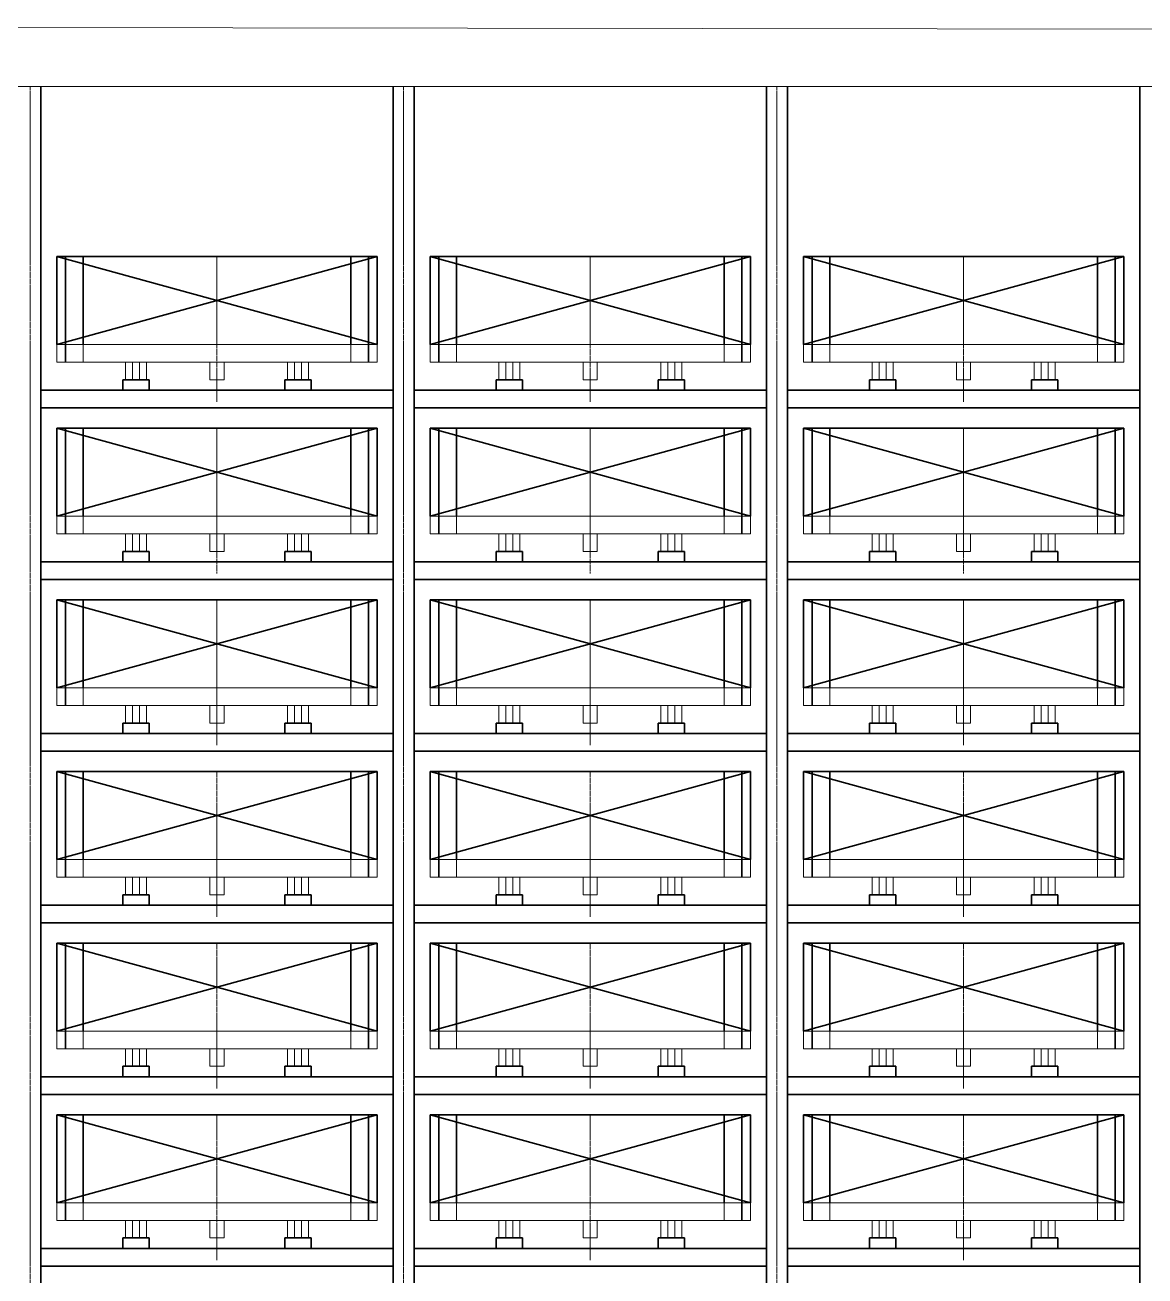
# Model space of a CAD drawing. Header units: millimetres. Extents: x -67280 to 67280, y -47520 to 47520.
# Drawn here: x -39128 to -32768, y 12094 to 19200 of the extents above; entities that cross this region are included whole.
import ezdxf

# ---------------------------------------------------------------- set-up
doc = ezdxf.new("R2010")
doc.units = ezdxf.units.MM
doc.linetypes.add('点画线', pattern=[18, 12, -2, 2, -2])
for name, color, linetype, lineweight in [('ACADCAXA细实线层', 3, 'Continuous', 18), ('EB0', 7, 'Continuous', 35), ('中心线层', 1, '点画线', 18), ('尺寸线层', 4, 'Continuous', 18), ('细实线层', 3, 'Continuous', 18)]:
    doc.layers.add(name, color=color, linetype=linetype, lineweight=lineweight)

msp = doc.modelspace()

# ---------------------------------------------------------------- linework, layer by layer
at = {"layer": 'ACADCAXA细实线层', "color": 2, "linetype": 'Continuous', "lineweight": 18}
for p, q in [((-38947.969, 17384.786), (-37127.969, 17384.786)), ((-36827.969, 17384.786), (-35007.969, 17384.786)), ((-34707.969, 17384.786), (-32887.969, 17384.786)), ((-38947.969, 17284.786), (-37127.969, 17284.786)), ((-38557.969, 17184.786), (-38557.969, 17284.786)), ((-38477.969, 17184.786), (-38477.969, 17284.786)), ((-38077.969, 17184.786), (-38077.969, 17284.786)), ((-37997.969, 17184.786), (-37997.969, 17284.786)), ((-37597.969, 17184.786), (-37597.969, 17284.786)), ((-37517.969, 17184.786), (-37517.969, 17284.786)), ((-36827.969, 17284.786), (-35007.969, 17284.786)), ((-36437.969, 17184.786), (-36437.969, 17284.786)), ((-36357.969, 17184.786), (-36357.969, 17284.786)), ((-35957.969, 17184.786), (-35957.969, 17284.786)), ((-35877.969, 17184.786), (-35877.969, 17284.786)), ((-35477.969, 17184.786), (-35477.969, 17284.786)), ((-35397.969, 17184.786), (-35397.969, 17284.786)), ((-34707.969, 17284.786), (-32887.969, 17284.786)), ((-34317.969, 17184.786), (-34317.969, 17284.786)), ((-34237.969, 17184.786), (-34237.969, 17284.786)), ((-33837.969, 17184.786), (-33837.969, 17284.786)), ((-33757.969, 17184.786), (-33757.969, 17284.786)), ((-33357.969, 17184.786), (-33357.969, 17284.786)), ((-33277.969, 17184.786), (-33277.969, 17284.786)), ((-38557.969, 17184.786), (-38477.969, 17184.786)), ((-38077.969, 17184.786), (-37997.969, 17184.786)), ((-37597.969, 17184.786), (-37517.969, 17184.786)), ((-36437.969, 17184.786), (-36357.969, 17184.786)), ((-35957.969, 17184.786), (-35877.969, 17184.786)), ((-35477.969, 17184.786), (-35397.969, 17184.786)), ((-34317.969, 17184.786), (-34237.969, 17184.786)), ((-33837.969, 17184.786), (-33757.969, 17184.786)), ((-33357.969, 17184.786), (-33277.969, 17184.786)), ((-38947.969, 16409.786), (-37127.969, 16409.786)), ((-36827.969, 16409.786), (-35007.969, 16409.786)), ((-34707.969, 16409.786), (-32887.969, 16409.786)), ((-38947.969, 16309.786), (-37127.969, 16309.786)), ((-38557.969, 16209.786), (-38557.969, 16309.786)), ((-38477.969, 16209.786), (-38477.969, 16309.786)), ((-38077.969, 16209.786), (-38077.969, 16309.786)), ((-37997.969, 16209.786), (-37997.969, 16309.786)), ((-37597.969, 16209.786), (-37597.969, 16309.786)), ((-37517.969, 16209.786), (-37517.969, 16309.786)), ((-36827.969, 16309.786), (-35007.969, 16309.786)), ((-36437.969, 16209.786), (-36437.969, 16309.786)), ((-36357.969, 16209.786), (-36357.969, 16309.786)), ((-35957.969, 16209.786), (-35957.969, 16309.786)), ((-35877.969, 16209.786), (-35877.969, 16309.786)), ((-35477.969, 16209.786), (-35477.969, 16309.786)), ((-35397.969, 16209.786), (-35397.969, 16309.786)), ((-34707.969, 16309.786), (-32887.969, 16309.786)), ((-34317.969, 16209.786), (-34317.969, 16309.786)), ((-34237.969, 16209.786), (-34237.969, 16309.786)), ((-33837.969, 16209.786), (-33837.969, 16309.786)), ((-33757.969, 16209.786), (-33757.969, 16309.786)), ((-33357.969, 16209.786), (-33357.969, 16309.786)), ((-33277.969, 16209.786), (-33277.969, 16309.786)), ((-38557.969, 16209.786), (-38477.969, 16209.786)), ((-38077.969, 16209.786), (-37997.969, 16209.786)), ((-37597.969, 16209.786), (-37517.969, 16209.786)), ((-36437.969, 16209.786), (-36357.969, 16209.786)), ((-35957.969, 16209.786), (-35877.969, 16209.786)), ((-35477.969, 16209.786), (-35397.969, 16209.786)), ((-34317.969, 16209.786), (-34237.969, 16209.786)), ((-33837.969, 16209.786), (-33757.969, 16209.786)), ((-33357.969, 16209.786), (-33277.969, 16209.786)), ((-38947.969, 15434.786), (-37127.969, 15434.786)), ((-36827.969, 15434.786), (-35007.969, 15434.786)), ((-34707.969, 15434.786), (-32887.969, 15434.786)), ((-38947.969, 15334.786), (-37127.969, 15334.786)), ((-38557.969, 15234.786), (-38557.969, 15334.786)), ((-38477.969, 15234.786), (-38477.969, 15334.786)), ((-38077.969, 15234.786), (-38077.969, 15334.786)), ((-37997.969, 15234.786), (-37997.969, 15334.786)), ((-37597.969, 15234.786), (-37597.969, 15334.786)), ((-37517.969, 15234.786), (-37517.969, 15334.786)), ((-36827.969, 15334.786), (-35007.969, 15334.786)), ((-36437.969, 15234.786), (-36437.969, 15334.786)), ((-36357.969, 15234.786), (-36357.969, 15334.786)), ((-35957.969, 15234.786), (-35957.969, 15334.786)), ((-35877.969, 15234.786), (-35877.969, 15334.786)), ((-35477.969, 15234.786), (-35477.969, 15334.786)), ((-35397.969, 15234.786), (-35397.969, 15334.786)), ((-34707.969, 15334.786), (-32887.969, 15334.786)), ((-34317.969, 15234.786), (-34317.969, 15334.786)), ((-34237.969, 15234.786), (-34237.969, 15334.786)), ((-33837.969, 15234.786), (-33837.969, 15334.786)), ((-33757.969, 15234.786), (-33757.969, 15334.786)), ((-33357.969, 15234.786), (-33357.969, 15334.786)), ((-33277.969, 15234.786), (-33277.969, 15334.786)), ((-38557.969, 15234.786), (-38477.969, 15234.786)), ((-38077.969, 15234.786), (-37997.969, 15234.786)), ((-37597.969, 15234.786), (-37517.969, 15234.786)), ((-36437.969, 15234.786), (-36357.969, 15234.786)), ((-35957.969, 15234.786), (-35877.969, 15234.786)), ((-35477.969, 15234.786), (-35397.969, 15234.786)), ((-34317.969, 15234.786), (-34237.969, 15234.786)), ((-33837.969, 15234.786), (-33757.969, 15234.786)), ((-33357.969, 15234.786), (-33277.969, 15234.786)), ((-38947.969, 14459.786), (-37127.969, 14459.786)), ((-36827.969, 14459.786), (-35007.969, 14459.786)), ((-34707.969, 14459.786), (-32887.969, 14459.786)), ((-38947.969, 14359.786), (-37127.969, 14359.786)), ((-38557.969, 14259.786), (-38557.969, 14359.786)), ((-38477.969, 14259.786), (-38477.969, 14359.786)), ((-38077.969, 14259.786), (-38077.969, 14359.786)), ((-37997.969, 14259.786), (-37997.969, 14359.786)), ((-37597.969, 14259.786), (-37597.969, 14359.786)), ((-37517.969, 14259.786), (-37517.969, 14359.786)), ((-36827.969, 14359.786), (-35007.969, 14359.786)), ((-36437.969, 14259.786), (-36437.969, 14359.786)), ((-36357.969, 14259.786), (-36357.969, 14359.786)), ((-35957.969, 14259.786), (-35957.969, 14359.786)), ((-35877.969, 14259.786), (-35877.969, 14359.786)), ((-35477.969, 14259.786), (-35477.969, 14359.786)), ((-35397.969, 14259.786), (-35397.969, 14359.786)), ((-34707.969, 14359.786), (-32887.969, 14359.786)), ((-34317.969, 14259.786), (-34317.969, 14359.786)), ((-34237.969, 14259.786), (-34237.969, 14359.786)), ((-33837.969, 14259.786), (-33837.969, 14359.786)), ((-33757.969, 14259.786), (-33757.969, 14359.786)), ((-33357.969, 14259.786), (-33357.969, 14359.786)), ((-33277.969, 14259.786), (-33277.969, 14359.786)), ((-38557.969, 14259.786), (-38477.969, 14259.786)), ((-38077.969, 14259.786), (-37997.969, 14259.786)), ((-37597.969, 14259.786), (-37517.969, 14259.786)), ((-36437.969, 14259.786), (-36357.969, 14259.786)), ((-35957.969, 14259.786), (-35877.969, 14259.786)), ((-35477.969, 14259.786), (-35397.969, 14259.786)), ((-34317.969, 14259.786), (-34237.969, 14259.786)), ((-33837.969, 14259.786), (-33757.969, 14259.786)), ((-33357.969, 14259.786), (-33277.969, 14259.786)), ((-38947.969, 13484.786), (-37127.969, 13484.786)), ((-36827.969, 13484.786), (-35007.969, 13484.786)), ((-34707.969, 13484.786), (-32887.969, 13484.786)), ((-38947.969, 13384.786), (-37127.969, 13384.786)), ((-38557.969, 13284.786), (-38557.969, 13384.786)), ((-38477.969, 13284.786), (-38477.969, 13384.786)), ((-38077.969, 13284.786), (-38077.969, 13384.786)), ((-37997.969, 13284.786), (-37997.969, 13384.786)), ((-37597.969, 13284.786), (-37597.969, 13384.786)), ((-37517.969, 13284.786), (-37517.969, 13384.786)), ((-36827.969, 13384.786), (-35007.969, 13384.786)), ((-36437.969, 13284.786), (-36437.969, 13384.786)), ((-36357.969, 13284.786), (-36357.969, 13384.786)), ((-35957.969, 13284.786), (-35957.969, 13384.786)), ((-35877.969, 13284.786), (-35877.969, 13384.786)), ((-35477.969, 13284.786), (-35477.969, 13384.786)), ((-35397.969, 13284.786), (-35397.969, 13384.786)), ((-34707.969, 13384.786), (-32887.969, 13384.786)), ((-34317.969, 13284.786), (-34317.969, 13384.786)), ((-34237.969, 13284.786), (-34237.969, 13384.786)), ((-33837.969, 13284.786), (-33837.969, 13384.786)), ((-33757.969, 13284.786), (-33757.969, 13384.786)), ((-33357.969, 13284.786), (-33357.969, 13384.786)), ((-33277.969, 13284.786), (-33277.969, 13384.786)), ((-38557.969, 13284.786), (-38477.969, 13284.786)), ((-38077.969, 13284.786), (-37997.969, 13284.786)), ((-37597.969, 13284.786), (-37517.969, 13284.786)), ((-36437.969, 13284.786), (-36357.969, 13284.786)), ((-35957.969, 13284.786), (-35877.969, 13284.786)), ((-35477.969, 13284.786), (-35397.969, 13284.786)), ((-34317.969, 13284.786), (-34237.969, 13284.786)), ((-33837.969, 13284.786), (-33757.969, 13284.786)), ((-33357.969, 13284.786), (-33277.969, 13284.786)), ((-38947.969, 12509.786), (-37127.969, 12509.786)), ((-36827.969, 12509.786), (-35007.969, 12509.786)), ((-34707.969, 12509.786), (-32887.969, 12509.786)), ((-38947.969, 12409.786), (-37127.969, 12409.786)), ((-38557.969, 12309.786), (-38557.969, 12409.786)), ((-38477.969, 12309.786), (-38477.969, 12409.786)), ((-38077.969, 12309.786), (-38077.969, 12409.786)), ((-37997.969, 12309.786), (-37997.969, 12409.786)), ((-37597.969, 12309.786), (-37597.969, 12409.786)), ((-37517.969, 12309.786), (-37517.969, 12409.786)), ((-36827.969, 12409.786), (-35007.969, 12409.786)), ((-36437.969, 12309.786), (-36437.969, 12409.786)), ((-36357.969, 12309.786), (-36357.969, 12409.786)), ((-35957.969, 12309.786), (-35957.969, 12409.786)), ((-35877.969, 12309.786), (-35877.969, 12409.786)), ((-35477.969, 12309.786), (-35477.969, 12409.786)), ((-35397.969, 12309.786), (-35397.969, 12409.786)), ((-34707.969, 12409.786), (-32887.969, 12409.786)), ((-34317.969, 12309.786), (-34317.969, 12409.786)), ((-34237.969, 12309.786), (-34237.969, 12409.786)), ((-33837.969, 12309.786), (-33837.969, 12409.786)), ((-33757.969, 12309.786), (-33757.969, 12409.786)), ((-33357.969, 12309.786), (-33357.969, 12409.786)), ((-33277.969, 12309.786), (-33277.969, 12409.786)), ((-38557.969, 12309.786), (-38477.969, 12309.786)), ((-38077.969, 12309.786), (-37997.969, 12309.786)), ((-37597.969, 12309.786), (-37517.969, 12309.786)), ((-36437.969, 12309.786), (-36357.969, 12309.786)), ((-35957.969, 12309.786), (-35877.969, 12309.786)), ((-35477.969, 12309.786), (-35397.969, 12309.786)), ((-34317.969, 12309.786), (-34237.969, 12309.786)), ((-33837.969, 12309.786), (-33757.969, 12309.786)), ((-33357.969, 12309.786), (-33277.969, 12309.786))]:
    msp.add_line(p, q, dxfattribs=at)
at = {"layer": 'EB0'}
for p, q in [((-39037.969, 7599.786), (-39037.969, 18849.786)), ((-37037.969, 7599.786), (-37037.969, 18849.786)), ((-36917.969, 7599.786), (-36917.969, 18849.786)), ((-34917.969, 7599.786), (-34917.969, 18849.786)), ((-34797.969, 7599.786), (-34797.969, 18849.786)), ((-32797.969, 7599.786), (-32797.969, 18849.786)), ((-38572.969, 17124.786), (-38572.969, 17184.786)), ((-38422.969, 17184.786), (-38572.969, 17184.786)), ((-38422.969, 17124.786), (-38422.969, 17184.786)), ((-37652.969, 17184.786), (-37502.969, 17184.786)), ((-37652.969, 17124.786), (-37652.969, 17184.786)), ((-37502.969, 17124.786), (-37502.969, 17184.786)), ((-36452.969, 17124.786), (-36452.969, 17184.786)), ((-36302.969, 17184.786), (-36452.969, 17184.786)), ((-36302.969, 17124.786), (-36302.969, 17184.786)), ((-35532.969, 17184.786), (-35382.969, 17184.786)), ((-35532.969, 17124.786), (-35532.969, 17184.786)), ((-35382.969, 17124.786), (-35382.969, 17184.786)), ((-34332.969, 17124.786), (-34332.969, 17184.786)), ((-34182.969, 17184.786), (-34332.969, 17184.786)), ((-34182.969, 17124.786), (-34182.969, 17184.786)), ((-33412.969, 17184.786), (-33262.969, 17184.786)), ((-33412.969, 17124.786), (-33412.969, 17184.786)), ((-33262.969, 17124.786), (-33262.969, 17184.786)), ((-39037.969, 17124.786), (-37037.969, 17124.786)), ((-38797.969, 17124.786), (-37037.969, 17124.786)), ((-36917.969, 17124.786), (-34917.969, 17124.786)), ((-36677.969, 17124.786), (-34917.969, 17124.786)), ((-34797.969, 17124.786), (-32797.969, 17124.786)), ((-34557.969, 17124.786), (-32797.969, 17124.786)), ((-39037.969, 17024.786), (-37037.969, 17024.786)), ((-38797.969, 17024.786), (-37037.969, 17024.786)), ((-36917.969, 17024.786), (-34917.969, 17024.786)), ((-36677.969, 17024.786), (-34917.969, 17024.786)), ((-34797.969, 17024.786), (-32797.969, 17024.786)), ((-34557.969, 17024.786), (-32797.969, 17024.786)), ((-38572.969, 16149.786), (-38572.969, 16209.786)), ((-38422.969, 16209.786), (-38572.969, 16209.786)), ((-38422.969, 16149.786), (-38422.969, 16209.786)), ((-37652.969, 16209.786), (-37502.969, 16209.786)), ((-37652.969, 16149.786), (-37652.969, 16209.786)), ((-37502.969, 16149.786), (-37502.969, 16209.786)), ((-36452.969, 16149.786), (-36452.969, 16209.786)), ((-36302.969, 16209.786), (-36452.969, 16209.786)), ((-36302.969, 16149.786), (-36302.969, 16209.786)), ((-35532.969, 16209.786), (-35382.969, 16209.786)), ((-35532.969, 16149.786), (-35532.969, 16209.786)), ((-35382.969, 16149.786), (-35382.969, 16209.786)), ((-34332.969, 16149.786), (-34332.969, 16209.786)), ((-34182.969, 16209.786), (-34332.969, 16209.786)), ((-34182.969, 16149.786), (-34182.969, 16209.786)), ((-33412.969, 16209.786), (-33262.969, 16209.786)), ((-33412.969, 16149.786), (-33412.969, 16209.786)), ((-33262.969, 16149.786), (-33262.969, 16209.786)), ((-39037.969, 16149.786), (-37037.969, 16149.786)), ((-38797.969, 16149.786), (-37037.969, 16149.786)), ((-36917.969, 16149.786), (-34917.969, 16149.786)), ((-36677.969, 16149.786), (-34917.969, 16149.786)), ((-34797.969, 16149.786), (-32797.969, 16149.786)), ((-34557.969, 16149.786), (-32797.969, 16149.786)), ((-39037.969, 16049.786), (-37037.969, 16049.786)), ((-38797.969, 16049.786), (-37037.969, 16049.786)), ((-36917.969, 16049.786), (-34917.969, 16049.786)), ((-36677.969, 16049.786), (-34917.969, 16049.786)), ((-34797.969, 16049.786), (-32797.969, 16049.786)), ((-34557.969, 16049.786), (-32797.969, 16049.786)), ((-38572.969, 15174.786), (-38572.969, 15234.786)), ((-38422.969, 15234.786), (-38572.969, 15234.786)), ((-38422.969, 15174.786), (-38422.969, 15234.786)), ((-37652.969, 15234.786), (-37502.969, 15234.786)), ((-37652.969, 15174.786), (-37652.969, 15234.786)), ((-37502.969, 15174.786), (-37502.969, 15234.786)), ((-36452.969, 15174.786), (-36452.969, 15234.786)), ((-36302.969, 15234.786), (-36452.969, 15234.786)), ((-36302.969, 15174.786), (-36302.969, 15234.786)), ((-35532.969, 15234.786), (-35382.969, 15234.786)), ((-35532.969, 15174.786), (-35532.969, 15234.786)), ((-35382.969, 15174.786), (-35382.969, 15234.786)), ((-34332.969, 15174.786), (-34332.969, 15234.786)), ((-34182.969, 15234.786), (-34332.969, 15234.786)), ((-34182.969, 15174.786), (-34182.969, 15234.786)), ((-33412.969, 15234.786), (-33262.969, 15234.786)), ((-33412.969, 15174.786), (-33412.969, 15234.786)), ((-33262.969, 15174.786), (-33262.969, 15234.786)), ((-39037.969, 15174.786), (-37037.969, 15174.786)), ((-38797.969, 15174.786), (-37037.969, 15174.786)), ((-36917.969, 15174.786), (-34917.969, 15174.786)), ((-36677.969, 15174.786), (-34917.969, 15174.786)), ((-34797.969, 15174.786), (-32797.969, 15174.786)), ((-34557.969, 15174.786), (-32797.969, 15174.786)), ((-39037.969, 15074.786), (-37037.969, 15074.786)), ((-38797.969, 15074.786), (-37037.969, 15074.786)), ((-36917.969, 15074.786), (-34917.969, 15074.786)), ((-36677.969, 15074.786), (-34917.969, 15074.786)), ((-34797.969, 15074.786), (-32797.969, 15074.786)), ((-34557.969, 15074.786), (-32797.969, 15074.786)), ((-38572.969, 14199.786), (-38572.969, 14259.786)), ((-38422.969, 14259.786), (-38572.969, 14259.786)), ((-38422.969, 14199.786), (-38422.969, 14259.786)), ((-37652.969, 14259.786), (-37502.969, 14259.786)), ((-37652.969, 14199.786), (-37652.969, 14259.786)), ((-37502.969, 14199.786), (-37502.969, 14259.786)), ((-36452.969, 14199.786), (-36452.969, 14259.786)), ((-36302.969, 14259.786), (-36452.969, 14259.786)), ((-36302.969, 14199.786), (-36302.969, 14259.786)), ((-35532.969, 14259.786), (-35382.969, 14259.786)), ((-35532.969, 14199.786), (-35532.969, 14259.786)), ((-35382.969, 14199.786), (-35382.969, 14259.786)), ((-34332.969, 14199.786), (-34332.969, 14259.786)), ((-34182.969, 14259.786), (-34332.969, 14259.786)), ((-34182.969, 14199.786), (-34182.969, 14259.786)), ((-33412.969, 14259.786), (-33262.969, 14259.786)), ((-33412.969, 14199.786), (-33412.969, 14259.786)), ((-33262.969, 14199.786), (-33262.969, 14259.786)), ((-39037.969, 14199.786), (-37037.969, 14199.786)), ((-38797.969, 14199.786), (-37037.969, 14199.786)), ((-36917.969, 14199.786), (-34917.969, 14199.786)), ((-36677.969, 14199.786), (-34917.969, 14199.786)), ((-34797.969, 14199.786), (-32797.969, 14199.786)), ((-34557.969, 14199.786), (-32797.969, 14199.786)), ((-39037.969, 14099.786), (-37037.969, 14099.786)), ((-38797.969, 14099.786), (-37037.969, 14099.786)), ((-36917.969, 14099.786), (-34917.969, 14099.786)), ((-36677.969, 14099.786), (-34917.969, 14099.786)), ((-34797.969, 14099.786), (-32797.969, 14099.786)), ((-34557.969, 14099.786), (-32797.969, 14099.786)), ((-39037.969, 13224.786), (-37037.969, 13224.786)), ((-38797.969, 13224.786), (-37037.969, 13224.786)), ((-38572.969, 13224.786), (-38572.969, 13284.786)), ((-38422.969, 13284.786), (-38572.969, 13284.786)), ((-38422.969, 13224.786), (-38422.969, 13284.786)), ((-37652.969, 13284.786), (-37502.969, 13284.786)), ((-37652.969, 13224.786), (-37652.969, 13284.786)), ((-37502.969, 13224.786), (-37502.969, 13284.786)), ((-36917.969, 13224.786), (-34917.969, 13224.786)), ((-36677.969, 13224.786), (-34917.969, 13224.786)), ((-36452.969, 13224.786), (-36452.969, 13284.786)), ((-36302.969, 13284.786), (-36452.969, 13284.786)), ((-36302.969, 13224.786), (-36302.969, 13284.786)), ((-35532.969, 13284.786), (-35382.969, 13284.786)), ((-35532.969, 13224.786), (-35532.969, 13284.786)), ((-35382.969, 13224.786), (-35382.969, 13284.786)), ((-34797.969, 13224.786), (-32797.969, 13224.786)), ((-34557.969, 13224.786), (-32797.969, 13224.786)), ((-34332.969, 13224.786), (-34332.969, 13284.786)), ((-34182.969, 13284.786), (-34332.969, 13284.786)), ((-34182.969, 13224.786), (-34182.969, 13284.786)), ((-33412.969, 13284.786), (-33262.969, 13284.786)), ((-33412.969, 13224.786), (-33412.969, 13284.786)), ((-33262.969, 13224.786), (-33262.969, 13284.786)), ((-39037.969, 13124.786), (-37037.969, 13124.786)), ((-38797.969, 13124.786), (-37037.969, 13124.786)), ((-36917.969, 13124.786), (-34917.969, 13124.786)), ((-36677.969, 13124.786), (-34917.969, 13124.786)), ((-34797.969, 13124.786), (-32797.969, 13124.786)), ((-34557.969, 13124.786), (-32797.969, 13124.786)), ((-38572.969, 12249.786), (-38572.969, 12309.786)), ((-38422.969, 12309.786), (-38572.969, 12309.786)), ((-38422.969, 12249.786), (-38422.969, 12309.786)), ((-37652.969, 12309.786), (-37502.969, 12309.786)), ((-37652.969, 12249.786), (-37652.969, 12309.786)), ((-37502.969, 12249.786), (-37502.969, 12309.786)), ((-36452.969, 12249.786), (-36452.969, 12309.786)), ((-36302.969, 12309.786), (-36452.969, 12309.786)), ((-36302.969, 12249.786), (-36302.969, 12309.786)), ((-35532.969, 12309.786), (-35382.969, 12309.786)), ((-35532.969, 12249.786), (-35532.969, 12309.786)), ((-35382.969, 12249.786), (-35382.969, 12309.786)), ((-34332.969, 12249.786), (-34332.969, 12309.786)), ((-34182.969, 12309.786), (-34332.969, 12309.786)), ((-34182.969, 12249.786), (-34182.969, 12309.786)), ((-33412.969, 12309.786), (-33262.969, 12309.786)), ((-33412.969, 12249.786), (-33412.969, 12309.786)), ((-33262.969, 12249.786), (-33262.969, 12309.786)), ((-39037.969, 12249.786), (-37037.969, 12249.786)), ((-38797.969, 12249.786), (-37037.969, 12249.786)), ((-36917.969, 12249.786), (-34917.969, 12249.786)), ((-36677.969, 12249.786), (-34917.969, 12249.786)), ((-34797.969, 12249.786), (-32797.969, 12249.786)), ((-34557.969, 12249.786), (-32797.969, 12249.786)), ((-39037.969, 12149.786), (-37037.969, 12149.786)), ((-38797.969, 12149.786), (-37037.969, 12149.786)), ((-36917.969, 12149.786), (-34917.969, 12149.786)), ((-36677.969, 12149.786), (-34917.969, 12149.786)), ((-34797.969, 12149.786), (-32797.969, 12149.786)), ((-34557.969, 12149.786), (-32797.969, 12149.786))]:
    msp.add_line(p, q, dxfattribs=at)
at = {"layer": 'EB0', "color": 2}
for p, q in [((-38947.969, 17884.786), (-37127.969, 17384.786)), ((-38947.969, 17884.786), (-37127.969, 17884.786)), ((-37127.969, 17884.786), (-38947.969, 17384.786)), ((-38947.969, 17384.786), (-38947.969, 17884.786)), ((-37127.969, 17384.786), (-37127.969, 17884.786)), ((-36827.969, 17884.786), (-35007.969, 17384.786)), ((-36827.969, 17884.786), (-35007.969, 17884.786)), ((-35007.969, 17884.786), (-36827.969, 17384.786)), ((-36827.969, 17384.786), (-36827.969, 17884.786)), ((-35007.969, 17384.786), (-35007.969, 17884.786)), ((-34707.969, 17884.786), (-32887.969, 17384.786)), ((-34707.969, 17884.786), (-32887.969, 17884.786)), ((-32887.969, 17884.786), (-34707.969, 17384.786)), ((-34707.969, 17384.786), (-34707.969, 17884.786)), ((-32887.969, 17384.786), (-32887.969, 17884.786)), ((-38947.969, 16909.786), (-37127.969, 16909.786)), ((-37127.969, 16909.786), (-38947.969, 16409.786)), ((-38947.969, 16909.786), (-37127.969, 16409.786)), ((-38947.969, 16409.786), (-38947.969, 16909.786)), ((-37127.969, 16409.786), (-37127.969, 16909.786)), ((-36827.969, 16909.786), (-35007.969, 16909.786)), ((-35007.969, 16909.786), (-36827.969, 16409.786)), ((-36827.969, 16909.786), (-35007.969, 16409.786)), ((-36827.969, 16409.786), (-36827.969, 16909.786)), ((-35007.969, 16409.786), (-35007.969, 16909.786)), ((-34707.969, 16909.786), (-32887.969, 16909.786)), ((-32887.969, 16909.786), (-34707.969, 16409.786)), ((-34707.969, 16909.786), (-32887.969, 16409.786)), ((-34707.969, 16409.786), (-34707.969, 16909.786)), ((-32887.969, 16409.786), (-32887.969, 16909.786)), ((-38947.969, 15934.786), (-37127.969, 15934.786)), ((-37127.969, 15934.786), (-38947.969, 15434.786)), ((-38947.969, 15934.786), (-37127.969, 15434.786)), ((-38947.969, 15434.786), (-38947.969, 15934.786)), ((-37127.969, 15434.786), (-37127.969, 15934.786)), ((-36827.969, 15934.786), (-35007.969, 15934.786)), ((-35007.969, 15934.786), (-36827.969, 15434.786)), ((-36827.969, 15934.786), (-35007.969, 15434.786)), ((-36827.969, 15434.786), (-36827.969, 15934.786)), ((-35007.969, 15434.786), (-35007.969, 15934.786)), ((-34707.969, 15934.786), (-32887.969, 15934.786)), ((-32887.969, 15934.786), (-34707.969, 15434.786)), ((-34707.969, 15934.786), (-32887.969, 15434.786)), ((-34707.969, 15434.786), (-34707.969, 15934.786)), ((-32887.969, 15434.786), (-32887.969, 15934.786)), ((-38947.969, 14959.786), (-37127.969, 14959.786)), ((-37127.969, 14959.786), (-38947.969, 14459.786)), ((-38947.969, 14959.786), (-37127.969, 14459.786)), ((-38947.969, 14459.786), (-38947.969, 14959.786)), ((-37127.969, 14459.786), (-37127.969, 14959.786)), ((-36827.969, 14959.786), (-35007.969, 14959.786)), ((-35007.969, 14959.786), (-36827.969, 14459.786)), ((-36827.969, 14959.786), (-35007.969, 14459.786)), ((-36827.969, 14459.786), (-36827.969, 14959.786)), ((-35007.969, 14459.786), (-35007.969, 14959.786)), ((-34707.969, 14959.786), (-32887.969, 14959.786)), ((-32887.969, 14959.786), (-34707.969, 14459.786)), ((-34707.969, 14959.786), (-32887.969, 14459.786)), ((-34707.969, 14459.786), (-34707.969, 14959.786)), ((-32887.969, 14459.786), (-32887.969, 14959.786)), ((-38947.969, 13984.786), (-37127.969, 13984.786)), ((-37127.969, 13984.786), (-38947.969, 13484.786)), ((-38947.969, 13984.786), (-37127.969, 13484.786)), ((-38947.969, 13484.786), (-38947.969, 13984.786)), ((-37127.969, 13484.786), (-37127.969, 13984.786)), ((-36827.969, 13984.786), (-35007.969, 13984.786)), ((-35007.969, 13984.786), (-36827.969, 13484.786)), ((-36827.969, 13984.786), (-35007.969, 13484.786)), ((-36827.969, 13484.786), (-36827.969, 13984.786)), ((-35007.969, 13484.786), (-35007.969, 13984.786)), ((-34707.969, 13984.786), (-32887.969, 13984.786)), ((-32887.969, 13984.786), (-34707.969, 13484.786)), ((-34707.969, 13984.786), (-32887.969, 13484.786)), ((-34707.969, 13484.786), (-34707.969, 13984.786)), ((-32887.969, 13484.786), (-32887.969, 13984.786)), ((-38947.969, 13009.786), (-37127.969, 13009.786)), ((-37127.969, 13009.786), (-38947.969, 12509.786)), ((-38947.969, 13009.786), (-37127.969, 12509.786)), ((-38947.969, 12509.786), (-38947.969, 13009.786)), ((-37127.969, 12509.786), (-37127.969, 13009.786)), ((-36827.969, 13009.786), (-35007.969, 13009.786)), ((-35007.969, 13009.786), (-36827.969, 12509.786)), ((-36827.969, 13009.786), (-35007.969, 12509.786)), ((-36827.969, 12509.786), (-36827.969, 13009.786)), ((-35007.969, 12509.786), (-35007.969, 13009.786)), ((-34707.969, 13009.786), (-32887.969, 13009.786)), ((-32887.969, 13009.786), (-34707.969, 12509.786)), ((-34707.969, 13009.786), (-32887.969, 12509.786)), ((-34707.969, 12509.786), (-34707.969, 13009.786)), ((-32887.969, 12509.786), (-32887.969, 13009.786))]:
    msp.add_line(p, q, dxfattribs=at)
at = {"layer": 'EB0', "color": 4}
for p, q in [((-38897.969, 17384.786), (-38897.969, 17884.786)), ((-37177.969, 17384.786), (-37177.969, 17884.786)), ((-36777.969, 17384.786), (-36777.969, 17884.786)), ((-35057.969, 17384.786), (-35057.969, 17884.786)), ((-34657.969, 17384.786), (-34657.969, 17884.786)), ((-32937.969, 17384.786), (-32937.969, 17884.786)), ((-38897.969, 17284.786), (-38897.969, 17384.786)), ((-37177.969, 17284.786), (-37177.969, 17384.786)), ((-36777.969, 17284.786), (-36777.969, 17384.786)), ((-35057.969, 17284.786), (-35057.969, 17384.786)), ((-34657.969, 17284.786), (-34657.969, 17384.786)), ((-32937.969, 17284.786), (-32937.969, 17384.786)), ((-38897.969, 16409.786), (-38897.969, 16909.786)), ((-37177.969, 16409.786), (-37177.969, 16909.786)), ((-36777.969, 16409.786), (-36777.969, 16909.786)), ((-35057.969, 16409.786), (-35057.969, 16909.786)), ((-34657.969, 16409.786), (-34657.969, 16909.786)), ((-32937.969, 16409.786), (-32937.969, 16909.786)), ((-38897.969, 16309.786), (-38897.969, 16409.786)), ((-37177.969, 16309.786), (-37177.969, 16409.786)), ((-36777.969, 16309.786), (-36777.969, 16409.786)), ((-35057.969, 16309.786), (-35057.969, 16409.786)), ((-34657.969, 16309.786), (-34657.969, 16409.786)), ((-32937.969, 16309.786), (-32937.969, 16409.786)), ((-38897.969, 15434.786), (-38897.969, 15934.786)), ((-37177.969, 15434.786), (-37177.969, 15934.786)), ((-36777.969, 15434.786), (-36777.969, 15934.786)), ((-35057.969, 15434.786), (-35057.969, 15934.786)), ((-34657.969, 15434.786), (-34657.969, 15934.786)), ((-32937.969, 15434.786), (-32937.969, 15934.786)), ((-38897.969, 15334.786), (-38897.969, 15434.786)), ((-37177.969, 15334.786), (-37177.969, 15434.786)), ((-36777.969, 15334.786), (-36777.969, 15434.786)), ((-35057.969, 15334.786), (-35057.969, 15434.786)), ((-34657.969, 15334.786), (-34657.969, 15434.786)), ((-32937.969, 15334.786), (-32937.969, 15434.786)), ((-38897.969, 14459.786), (-38897.969, 14959.786)), ((-37177.969, 14459.786), (-37177.969, 14959.786)), ((-36777.969, 14459.786), (-36777.969, 14959.786)), ((-35057.969, 14459.786), (-35057.969, 14959.786)), ((-34657.969, 14459.786), (-34657.969, 14959.786)), ((-32937.969, 14459.786), (-32937.969, 14959.786)), ((-38897.969, 14359.786), (-38897.969, 14459.786)), ((-37177.969, 14359.786), (-37177.969, 14459.786)), ((-36777.969, 14359.786), (-36777.969, 14459.786)), ((-35057.969, 14359.786), (-35057.969, 14459.786)), ((-34657.969, 14359.786), (-34657.969, 14459.786)), ((-32937.969, 14359.786), (-32937.969, 14459.786)), ((-38897.969, 13484.786), (-38897.969, 13984.786)), ((-37177.969, 13484.786), (-37177.969, 13984.786)), ((-36777.969, 13484.786), (-36777.969, 13984.786)), ((-35057.969, 13484.786), (-35057.969, 13984.786)), ((-34657.969, 13484.786), (-34657.969, 13984.786)), ((-32937.969, 13484.786), (-32937.969, 13984.786)), ((-38897.969, 13384.786), (-38897.969, 13484.786)), ((-37177.969, 13384.786), (-37177.969, 13484.786)), ((-36777.969, 13384.786), (-36777.969, 13484.786)), ((-35057.969, 13384.786), (-35057.969, 13484.786)), ((-34657.969, 13384.786), (-34657.969, 13484.786)), ((-32937.969, 13384.786), (-32937.969, 13484.786)), ((-38897.969, 12509.786), (-38897.969, 13009.786)), ((-37177.969, 12509.786), (-37177.969, 13009.786)), ((-36777.969, 12509.786), (-36777.969, 13009.786)), ((-35057.969, 12509.786), (-35057.969, 13009.786)), ((-34657.969, 12509.786), (-34657.969, 13009.786)), ((-32937.969, 12509.786), (-32937.969, 13009.786)), ((-38897.969, 12409.786), (-38897.969, 12509.786)), ((-37177.969, 12409.786), (-37177.969, 12509.786)), ((-36777.969, 12409.786), (-36777.969, 12509.786)), ((-35057.969, 12409.786), (-35057.969, 12509.786)), ((-34657.969, 12409.786), (-34657.969, 12509.786)), ((-32937.969, 12409.786), (-32937.969, 12509.786))]:
    msp.add_line(p, q, dxfattribs=at)
at = {"layer": 'EB0', "color": 5}
for p, q in [((-38797.969, 17384.786), (-38797.969, 17884.786)), ((-37277.969, 17384.786), (-37277.969, 17884.786)), ((-36677.969, 17384.786), (-36677.969, 17884.786)), ((-35157.969, 17384.786), (-35157.969, 17884.786)), ((-34557.969, 17384.786), (-34557.969, 17884.786)), ((-33037.969, 17384.786), (-33037.969, 17884.786)), ((-38797.969, 16409.786), (-38797.969, 16909.786)), ((-37277.969, 16409.786), (-37277.969, 16909.786)), ((-36677.969, 16409.786), (-36677.969, 16909.786)), ((-35157.969, 16409.786), (-35157.969, 16909.786)), ((-34557.969, 16409.786), (-34557.969, 16909.786)), ((-33037.969, 16409.786), (-33037.969, 16909.786)), ((-38797.969, 15434.786), (-38797.969, 15934.786)), ((-37277.969, 15434.786), (-37277.969, 15934.786)), ((-36677.969, 15434.786), (-36677.969, 15934.786)), ((-35157.969, 15434.786), (-35157.969, 15934.786)), ((-34557.969, 15434.786), (-34557.969, 15934.786)), ((-33037.969, 15434.786), (-33037.969, 15934.786)), ((-38797.969, 14459.786), (-38797.969, 14959.786)), ((-37277.969, 14459.786), (-37277.969, 14959.786)), ((-36677.969, 14459.786), (-36677.969, 14959.786)), ((-35157.969, 14459.786), (-35157.969, 14959.786)), ((-34557.969, 14459.786), (-34557.969, 14959.786)), ((-33037.969, 14459.786), (-33037.969, 14959.786)), ((-38797.969, 13484.786), (-38797.969, 13984.786)), ((-37277.969, 13484.786), (-37277.969, 13984.786)), ((-36677.969, 13484.786), (-36677.969, 13984.786)), ((-35157.969, 13484.786), (-35157.969, 13984.786)), ((-34557.969, 13484.786), (-34557.969, 13984.786)), ((-33037.969, 13484.786), (-33037.969, 13984.786)), ((-38797.969, 12509.786), (-38797.969, 13009.786)), ((-37277.969, 12509.786), (-37277.969, 13009.786)), ((-36677.969, 12509.786), (-36677.969, 13009.786)), ((-35157.969, 12509.786), (-35157.969, 13009.786)), ((-34557.969, 12509.786), (-34557.969, 13009.786)), ((-33037.969, 12509.786), (-33037.969, 13009.786))]:
    msp.add_line(p, q, dxfattribs=at)
at = {"layer": '中心线层'}
for p, q in [((-39097.969, 7596.786), (-39097.969, 18852.786)), ((-36977.969, 7596.786), (-36977.969, 18852.786)), ((-34857.969, 7596.786), (-34857.969, 18852.786)), ((-38037.969, 17059.422), (-38037.969, 17887.786)), ((-35917.969, 17059.422), (-35917.969, 17887.786)), ((-33797.969, 17059.422), (-33797.969, 17887.786)), ((-38037.969, 16084.422), (-38037.969, 16912.786)), ((-35917.969, 16084.422), (-35917.969, 16912.786)), ((-33797.969, 16084.422), (-33797.969, 16912.786)), ((-38037.969, 15109.422), (-38037.969, 15937.786)), ((-35917.969, 15109.422), (-35917.969, 15937.786)), ((-33797.969, 15109.422), (-33797.969, 15937.786)), ((-38037.969, 14134.422), (-38037.969, 14962.786)), ((-35917.969, 14134.422), (-35917.969, 14962.786)), ((-33797.969, 14134.422), (-33797.969, 14962.786)), ((-38037.969, 13159.422), (-38037.969, 13987.786)), ((-35917.969, 13159.422), (-35917.969, 13987.786)), ((-33797.969, 13159.422), (-33797.969, 13987.786)), ((-38037.969, 12184.422), (-38037.969, 13012.786)), ((-35917.969, 12184.422), (-35917.969, 13012.786)), ((-33797.969, 12184.422), (-33797.969, 13012.786))]:
    msp.add_line(p, q, dxfattribs=at)
at = {"layer": '尺寸线层'}
for p, q in [((-49637.969, 19199.786), (22162.031, 19099.786)), ((-45537.969, 18849.786), (20342.031, 18849.786)), ((-39037.969, 7599.786), (-39037.969, 18849.786)), ((-37037.969, 7599.786), (-37037.969, 18849.786)), ((-36917.969, 7599.786), (-36917.969, 18849.786)), ((-34917.969, 7599.786), (-34917.969, 18849.786)), ((-34797.969, 7599.786), (-34797.969, 18849.786)), ((-32797.969, 7599.786), (-32797.969, 18849.786)), ((-38517.969, 17184.786), (-38517.969, 17284.786)), ((-38437.969, 17184.786), (-38437.969, 17284.786)), ((-37637.969, 17184.786), (-37637.969, 17284.786)), ((-37557.969, 17184.786), (-37557.969, 17284.786)), ((-36397.969, 17184.786), (-36397.969, 17284.786)), ((-36317.969, 17184.786), (-36317.969, 17284.786)), ((-35517.969, 17184.786), (-35517.969, 17284.786)), ((-35437.969, 17184.786), (-35437.969, 17284.786)), ((-34277.969, 17184.786), (-34277.969, 17284.786)), ((-34197.969, 17184.786), (-34197.969, 17284.786)), ((-33397.969, 17184.786), (-33397.969, 17284.786)), ((-33317.969, 17184.786), (-33317.969, 17284.786)), ((-38517.969, 16209.786), (-38517.969, 16309.786)), ((-38437.969, 16209.786), (-38437.969, 16309.786)), ((-37637.969, 16209.786), (-37637.969, 16309.786)), ((-37557.969, 16209.786), (-37557.969, 16309.786)), ((-36397.969, 16209.786), (-36397.969, 16309.786)), ((-36317.969, 16209.786), (-36317.969, 16309.786)), ((-35517.969, 16209.786), (-35517.969, 16309.786)), ((-35437.969, 16209.786), (-35437.969, 16309.786)), ((-34277.969, 16209.786), (-34277.969, 16309.786)), ((-34197.969, 16209.786), (-34197.969, 16309.786)), ((-33397.969, 16209.786), (-33397.969, 16309.786)), ((-33317.969, 16209.786), (-33317.969, 16309.786)), ((-38517.969, 15234.786), (-38517.969, 15334.786)), ((-38437.969, 15234.786), (-38437.969, 15334.786)), ((-37637.969, 15234.786), (-37637.969, 15334.786)), ((-37557.969, 15234.786), (-37557.969, 15334.786)), ((-36397.969, 15234.786), (-36397.969, 15334.786)), ((-36317.969, 15234.786), (-36317.969, 15334.786)), ((-35517.969, 15234.786), (-35517.969, 15334.786)), ((-35437.969, 15234.786), (-35437.969, 15334.786)), ((-34277.969, 15234.786), (-34277.969, 15334.786)), ((-34197.969, 15234.786), (-34197.969, 15334.786)), ((-33397.969, 15234.786), (-33397.969, 15334.786)), ((-33317.969, 15234.786), (-33317.969, 15334.786)), ((-38517.969, 14259.786), (-38517.969, 14359.786)), ((-38437.969, 14259.786), (-38437.969, 14359.786)), ((-37637.969, 14259.786), (-37637.969, 14359.786)), ((-37557.969, 14259.786), (-37557.969, 14359.786)), ((-36397.969, 14259.786), (-36397.969, 14359.786)), ((-36317.969, 14259.786), (-36317.969, 14359.786)), ((-35517.969, 14259.786), (-35517.969, 14359.786)), ((-35437.969, 14259.786), (-35437.969, 14359.786)), ((-34277.969, 14259.786), (-34277.969, 14359.786)), ((-34197.969, 14259.786), (-34197.969, 14359.786)), ((-33397.969, 14259.786), (-33397.969, 14359.786)), ((-33317.969, 14259.786), (-33317.969, 14359.786)), ((-38517.969, 13284.786), (-38517.969, 13384.786)), ((-38437.969, 13284.786), (-38437.969, 13384.786)), ((-37637.969, 13284.786), (-37637.969, 13384.786)), ((-37557.969, 13284.786), (-37557.969, 13384.786)), ((-36397.969, 13284.786), (-36397.969, 13384.786)), ((-36317.969, 13284.786), (-36317.969, 13384.786)), ((-35517.969, 13284.786), (-35517.969, 13384.786)), ((-35437.969, 13284.786), (-35437.969, 13384.786)), ((-34277.969, 13284.786), (-34277.969, 13384.786)), ((-34197.969, 13284.786), (-34197.969, 13384.786)), ((-33397.969, 13284.786), (-33397.969, 13384.786)), ((-33317.969, 13284.786), (-33317.969, 13384.786)), ((-38517.969, 12309.786), (-38517.969, 12409.786)), ((-38437.969, 12309.786), (-38437.969, 12409.786)), ((-37637.969, 12309.786), (-37637.969, 12409.786)), ((-37557.969, 12309.786), (-37557.969, 12409.786)), ((-36397.969, 12309.786), (-36397.969, 12409.786)), ((-36317.969, 12309.786), (-36317.969, 12409.786)), ((-35517.969, 12309.786), (-35517.969, 12409.786)), ((-35437.969, 12309.786), (-35437.969, 12409.786)), ((-34277.969, 12309.786), (-34277.969, 12409.786)), ((-34197.969, 12309.786), (-34197.969, 12409.786)), ((-33397.969, 12309.786), (-33397.969, 12409.786)), ((-33317.969, 12309.786), (-33317.969, 12409.786))]:
    msp.add_line(p, q, dxfattribs=at)
at = {"layer": '细实线层'}
for p, q in [((-38947.969, 17284.786), (-38947.969, 17384.786)), ((-37127.969, 17284.786), (-37127.969, 17384.786)), ((-36827.969, 17284.786), (-36827.969, 17384.786)), ((-35007.969, 17284.786), (-35007.969, 17384.786)), ((-34707.969, 17284.786), (-34707.969, 17384.786)), ((-32887.969, 17284.786), (-32887.969, 17384.786)), ((-38947.969, 16309.786), (-38947.969, 16409.786)), ((-37127.969, 16309.786), (-37127.969, 16409.786)), ((-36827.969, 16309.786), (-36827.969, 16409.786)), ((-35007.969, 16309.786), (-35007.969, 16409.786)), ((-34707.969, 16309.786), (-34707.969, 16409.786)), ((-32887.969, 16309.786), (-32887.969, 16409.786)), ((-38947.969, 15334.786), (-38947.969, 15434.786)), ((-37127.969, 15334.786), (-37127.969, 15434.786)), ((-36827.969, 15334.786), (-36827.969, 15434.786)), ((-35007.969, 15334.786), (-35007.969, 15434.786)), ((-34707.969, 15334.786), (-34707.969, 15434.786)), ((-32887.969, 15334.786), (-32887.969, 15434.786)), ((-38947.969, 14359.786), (-38947.969, 14459.786)), ((-37127.969, 14359.786), (-37127.969, 14459.786)), ((-36827.969, 14359.786), (-36827.969, 14459.786)), ((-35007.969, 14359.786), (-35007.969, 14459.786)), ((-34707.969, 14359.786), (-34707.969, 14459.786)), ((-32887.969, 14359.786), (-32887.969, 14459.786)), ((-38947.969, 13384.786), (-38947.969, 13484.786)), ((-37127.969, 13384.786), (-37127.969, 13484.786)), ((-36827.969, 13384.786), (-36827.969, 13484.786)), ((-35007.969, 13384.786), (-35007.969, 13484.786)), ((-34707.969, 13384.786), (-34707.969, 13484.786)), ((-32887.969, 13384.786), (-32887.969, 13484.786)), ((-38947.969, 12409.786), (-38947.969, 12509.786)), ((-37127.969, 12409.786), (-37127.969, 12509.786)), ((-36827.969, 12409.786), (-36827.969, 12509.786)), ((-35007.969, 12409.786), (-35007.969, 12509.786)), ((-34707.969, 12409.786), (-34707.969, 12509.786)), ((-32887.969, 12409.786), (-32887.969, 12509.786))]:
    msp.add_line(p, q, dxfattribs=at)
at = {"layer": '细实线层', "color": 5}
for p, q in [((-38797.969, 17284.786), (-38797.969, 17384.786)), ((-37277.969, 17284.786), (-37277.969, 17384.786)), ((-36677.969, 17284.786), (-36677.969, 17384.786)), ((-35157.969, 17284.786), (-35157.969, 17384.786)), ((-34557.969, 17284.786), (-34557.969, 17384.786)), ((-33037.969, 17284.786), (-33037.969, 17384.786)), ((-38797.969, 16309.786), (-38797.969, 16409.786)), ((-37277.969, 16309.786), (-37277.969, 16409.786)), ((-36677.969, 16309.786), (-36677.969, 16409.786)), ((-35157.969, 16309.786), (-35157.969, 16409.786)), ((-34557.969, 16309.786), (-34557.969, 16409.786)), ((-33037.969, 16309.786), (-33037.969, 16409.786)), ((-38797.969, 15334.786), (-38797.969, 15434.786)), ((-37277.969, 15334.786), (-37277.969, 15434.786)), ((-36677.969, 15334.786), (-36677.969, 15434.786)), ((-35157.969, 15334.786), (-35157.969, 15434.786)), ((-34557.969, 15334.786), (-34557.969, 15434.786)), ((-33037.969, 15334.786), (-33037.969, 15434.786)), ((-38797.969, 14359.786), (-38797.969, 14459.786)), ((-37277.969, 14359.786), (-37277.969, 14459.786)), ((-36677.969, 14359.786), (-36677.969, 14459.786)), ((-35157.969, 14359.786), (-35157.969, 14459.786)), ((-34557.969, 14359.786), (-34557.969, 14459.786)), ((-33037.969, 14359.786), (-33037.969, 14459.786)), ((-38797.969, 13384.786), (-38797.969, 13484.786)), ((-37277.969, 13384.786), (-37277.969, 13484.786)), ((-36677.969, 13384.786), (-36677.969, 13484.786)), ((-35157.969, 13384.786), (-35157.969, 13484.786)), ((-34557.969, 13384.786), (-34557.969, 13484.786)), ((-33037.969, 13384.786), (-33037.969, 13484.786)), ((-38797.969, 12409.786), (-38797.969, 12509.786)), ((-37277.969, 12409.786), (-37277.969, 12509.786)), ((-36677.969, 12409.786), (-36677.969, 12509.786)), ((-35157.969, 12409.786), (-35157.969, 12509.786)), ((-34557.969, 12409.786), (-34557.969, 12509.786)), ((-33037.969, 12409.786), (-33037.969, 12509.786))]:
    msp.add_line(p, q, dxfattribs=at)

doc.saveas('drawing.dxf')
